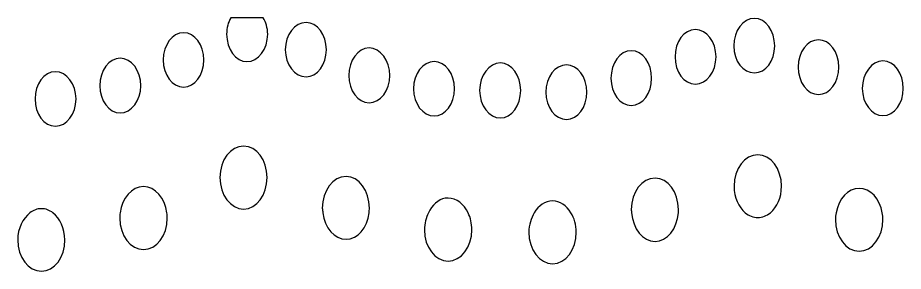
# Model space of a CAD drawing. Header units: centimetres. Extents: x -8.1 to 8.1, y -5.6 to 5.6.
# Drawn here: x -5.657 to -3.499, y -5.497 to -4.88 of the extents above; entities that cross this region are included whole.
import ezdxf

# ---------------------------------------------------------------- set-up
doc = ezdxf.new("R2010")
doc.units = ezdxf.units.CM
doc.header["$MEASUREMENT"] = 0
doc.layers.add('Layer 1', color=7, linetype='Continuous')

msp = doc.modelspace()

# ---------------------------------------------------------------- linework, layer by layer
at = {"layer": 'Layer 1', "color": 41, "lineweight": 25}
for points, knots in [([(-5.13816, -4.88049), (-5.13816, -4.88049), (-5.05878, -4.88049), (-5.05878, -4.88049), (-5.05878, -4.88049), (-5.0526, -4.89154), (-5.04803, -4.90538), (-5.04803, -4.92018), (-5.04803, -4.92018), (-5.04803, -4.95678), (-5.07095, -4.98715), (-5.09847, -4.98715), (-5.09847, -4.98715), (-5.12598, -4.98715), (-5.14808, -4.95677), (-5.14808, -4.92018), (-5.14808, -4.92018), (-5.14808, -4.90534), (-5.14436, -4.89156), (-5.13816, -4.88049)], [0, 0, 0, 0, 0.1666667, 0.1666667, 0.1666667, 0.1666667, 0.3333333, 0.3333333, 0.3333333, 0.3333333, 0.5, 0.5, 0.5, 0.5, 0.6666667, 0.6666667, 0.6666667, 0.6666667, 1, 1, 1, 1]), ([(-4.9546, -4.89206), (-4.92709, -4.89206), (-4.90499, -4.92161), (-4.90499, -4.95821), (-4.90499, -4.95821), (-4.90499, -4.9948), (-4.92709, -5.02436), (-4.9546, -5.02436), (-4.9546, -5.02436), (-4.98211, -5.02436), (-5.00504, -4.99481), (-5.00504, -4.95821), (-5.00504, -4.95821), (-5.00504, -4.92161), (-4.98212, -4.89206), (-4.9546, -4.89206)], [0, 0, 0, 0, 0.2, 0.2, 0.2, 0.2, 0.4, 0.4, 0.4, 0.4, 0.6, 0.6, 0.6, 0.6, 1, 1, 1, 1]), ([(-3.86154, -4.88214), (-3.83403, -4.88214), (-3.81193, -4.91252), (-3.81193, -4.94911), (-3.81193, -4.94911), (-3.81193, -4.98571), (-3.83403, -5.01443), (-3.86154, -5.01443), (-3.86154, -5.01443), (-3.88905, -5.01443), (-3.91198, -4.98571), (-3.91198, -4.94911), (-3.91198, -4.94911), (-3.91198, -4.91251), (-3.88906, -4.88214), (-3.86154, -4.88214)], [0, 0, 0, 0, 0.2, 0.2, 0.2, 0.2, 0.4, 0.4, 0.4, 0.4, 0.6, 0.6, 0.6, 0.6, 1, 1, 1, 1]), ([(-5.25308, -4.91687), (-5.22557, -4.91687), (-5.20347, -4.94642), (-5.20347, -4.98302), (-5.20347, -4.98302), (-5.20347, -5.01961), (-5.22557, -5.04917), (-5.25308, -5.04917), (-5.25308, -5.04917), (-5.28059, -5.04917), (-5.30269, -5.01962), (-5.30269, -4.98302), (-5.30269, -4.98302), (-5.30269, -4.94642), (-5.28059, -4.91687), (-5.25308, -4.91687)], [0, 0, 0, 0, 0.2, 0.2, 0.2, 0.2, 0.4, 0.4, 0.4, 0.4, 0.6, 0.6, 0.6, 0.6, 1, 1, 1, 1]), ([(-4.00541, -4.90943), (-3.9779, -4.90943), (-3.95497, -4.93898), (-3.95497, -4.97558), (-3.95497, -4.97558), (-3.95497, -5.01218), (-3.97789, -5.04173), (-4.00541, -5.04173), (-4.00541, -5.04173), (-4.03292, -5.04173), (-4.05502, -5.01218), (-4.05502, -4.97558), (-4.05502, -4.97558), (-4.05502, -4.93899), (-4.03292, -4.90943), (-4.00541, -4.90943)], [0, 0, 0, 0, 0.2, 0.2, 0.2, 0.2, 0.4, 0.4, 0.4, 0.4, 0.6, 0.6, 0.6, 0.6, 1, 1, 1, 1]), ([(-3.70527, -4.93423), (-3.67776, -4.93423), (-3.65566, -4.96378), (-3.65566, -5.00038), (-3.65566, -5.00038), (-3.65566, -5.03698), (-3.67776, -5.06735), (-3.70527, -5.06735), (-3.70527, -5.06735), (-3.73278, -5.06735), (-3.75488, -5.03697), (-3.75488, -5.00038), (-3.75488, -5.00038), (-3.75488, -4.96378), (-3.73278, -4.93423), (-3.70527, -4.93423)], [0, 0, 0, 0, 0.2, 0.2, 0.2, 0.2, 0.4, 0.4, 0.4, 0.4, 0.6, 0.6, 0.6, 0.6, 1, 1, 1, 1]), ([(-4.80081, -4.95407), (-4.7733, -4.95407), (-4.75037, -4.98445), (-4.75037, -5.02104), (-4.75037, -5.02104), (-4.75037, -5.05763), (-4.77329, -5.08719), (-4.80081, -5.08719), (-4.80081, -5.08719), (-4.82832, -5.08719), (-4.85042, -5.05764), (-4.85042, -5.02104), (-4.85042, -5.02104), (-4.85042, -4.98444), (-4.82832, -4.95407), (-4.80081, -4.95407)], [0, 0, 0, 0, 0.2, 0.2, 0.2, 0.2, 0.4, 0.4, 0.4, 0.4, 0.6, 0.6, 0.6, 0.6, 1, 1, 1, 1]), ([(-4.16168, -4.96069), (-4.13417, -4.96069), (-4.11207, -4.99107), (-4.11207, -5.02766), (-4.11207, -5.02766), (-4.11207, -5.06426), (-4.13417, -5.09381), (-4.16168, -5.09381), (-4.16168, -5.09381), (-4.18919, -5.09381), (-4.21129, -5.06426), (-4.21129, -5.02766), (-4.21129, -5.02766), (-4.21129, -4.99106), (-4.18919, -4.96069), (-4.16168, -4.96069)], [0, 0, 0, 0, 0.2, 0.2, 0.2, 0.2, 0.4, 0.4, 0.4, 0.4, 0.6, 0.6, 0.6, 0.6, 1, 1, 1, 1]), ([(-5.4077, -4.97888), (-5.38019, -4.97888), (-5.35726, -5.00926), (-5.35726, -5.04585), (-5.35726, -5.04585), (-5.35726, -5.08245), (-5.38018, -5.112), (-5.4077, -5.112), (-5.4077, -5.112), (-5.43521, -5.112), (-5.45731, -5.08245), (-5.45731, -5.04585), (-5.45731, -5.04585), (-5.45731, -5.00926), (-5.43521, -4.97888), (-5.4077, -4.97888)], [0, 0, 0, 0, 0.2, 0.2, 0.2, 0.2, 0.4, 0.4, 0.4, 0.4, 0.6, 0.6, 0.6, 0.6, 1, 1, 1, 1]), ([(-3.54818, -4.98549), (-3.52067, -4.98549), (-3.49857, -5.01587), (-3.49857, -5.05246), (-3.49857, -5.05246), (-3.49857, -5.08906), (-3.52067, -5.11861), (-3.54818, -5.11861), (-3.54818, -5.11861), (-3.57569, -5.11861), (-3.59862, -5.08906), (-3.59862, -5.05246), (-3.59862, -5.05246), (-3.59862, -5.01587), (-3.5757, -4.98549), (-3.54818, -4.98549)], [0, 0, 0, 0, 0.2, 0.2, 0.2, 0.2, 0.4, 0.4, 0.4, 0.4, 0.6, 0.6, 0.6, 0.6, 1, 1, 1, 1]), ([(-4.64206, -4.98715), (-4.61455, -4.98715), (-4.59245, -5.0167), (-4.59245, -5.0533), (-4.59245, -5.0533), (-4.59245, -5.0899), (-4.61455, -5.11945), (-4.64206, -5.11945), (-4.64206, -5.11945), (-4.66957, -5.11945), (-4.6925, -5.0899), (-4.6925, -5.0533), (-4.6925, -5.0533), (-4.6925, -5.0167), (-4.66958, -4.98715), (-4.64206, -4.98715)], [0, 0, 0, 0, 0.2, 0.2, 0.2, 0.2, 0.4, 0.4, 0.4, 0.4, 0.6, 0.6, 0.6, 0.6, 1, 1, 1, 1]), ([(-4.48083, -4.99045), (-4.45332, -4.99045), (-4.43122, -5.02083), (-4.43122, -5.05742), (-4.43122, -5.05742), (-4.43122, -5.09401), (-4.45332, -5.12439), (-4.48083, -5.12439), (-4.48083, -5.12439), (-4.50834, -5.12439), (-4.53127, -5.09401), (-4.53127, -5.05742), (-4.53127, -5.05742), (-4.53127, -5.02082), (-4.50835, -4.99045), (-4.48083, -4.99045)], [0, 0, 0, 0, 0.2, 0.2, 0.2, 0.2, 0.4, 0.4, 0.4, 0.4, 0.6, 0.6, 0.6, 0.6, 1, 1, 1, 1]), ([(-4.3196, -4.99541), (-4.29209, -4.99541), (-4.26999, -5.02496), (-4.26999, -5.06156), (-4.26999, -5.06156), (-4.26999, -5.09815), (-4.29211, -5.12768), (-4.3196, -5.12771), (-4.3196, -5.12771), (-4.34711, -5.12771), (-4.37004, -5.09816), (-4.37004, -5.06156), (-4.37004, -5.06156), (-4.37004, -5.02496), (-4.34712, -4.99541), (-4.3196, -4.99541)], [0, 0, 0, 0, 0.2, 0.2, 0.2, 0.2, 0.4, 0.4, 0.4, 0.4, 0.6, 0.6, 0.6, 0.6, 1, 1, 1, 1]), ([(-5.56562, -5.01195), (-5.53811, -5.01195), (-5.51518, -5.0415), (-5.51518, -5.0781), (-5.51518, -5.0781), (-5.51518, -5.11472), (-5.5381, -5.14425), (-5.56562, -5.14425), (-5.56562, -5.14425), (-5.59313, -5.14425), (-5.61523, -5.1147), (-5.61523, -5.0781), (-5.61523, -5.0781), (-5.61523, -5.0415), (-5.59313, -5.01195), (-5.56562, -5.01195)], [0, 0, 0, 0, 0.2, 0.2, 0.2, 0.2, 0.4, 0.4, 0.4, 0.4, 0.6, 0.6, 0.6, 0.6, 1, 1, 1, 1]), ([(-5.10674, -5.19303), (-5.07498, -5.19303), (-5.04969, -5.22683), (-5.04969, -5.2691), (-5.04969, -5.2691), (-5.04969, -5.31134), (-5.07498, -5.34599), (-5.10674, -5.34599), (-5.10674, -5.34599), (-5.1385, -5.34599), (-5.16462, -5.31137), (-5.16462, -5.2691), (-5.16462, -5.2691), (-5.16462, -5.22683), (-5.1385, -5.19303), (-5.10674, -5.19303)], [0, 0, 0, 0, 0.2, 0.2, 0.2, 0.2, 0.4, 0.4, 0.4, 0.4, 0.6, 0.6, 0.6, 0.6, 1, 1, 1, 1]), ([(-3.85327, -5.2137), (-3.82151, -5.2137), (-3.79539, -5.24832), (-3.79539, -5.29059), (-3.79539, -5.29059), (-3.79539, -5.31787), (-3.80653, -5.34153), (-3.82268, -5.35508), (-3.82268, -5.35508), (-3.83155, -5.36251), (-3.842, -5.36665), (-3.85327, -5.36666), (-3.85327, -5.36666), (-3.86454, -5.36666), (-3.875, -5.36252), (-3.88386, -5.35508), (-3.88386, -5.35508), (-3.90001, -5.34153), (-3.91114, -5.31787), (-3.91115, -5.29059), (-3.91115, -5.29059), (-3.91115, -5.24832), (-3.88503, -5.2137), (-3.85327, -5.2137)], [0, 0, 0, 0, 0.1428571, 0.1428571, 0.1428571, 0.1428571, 0.2857143, 0.2857143, 0.2857143, 0.2857143, 0.4285714, 0.4285714, 0.4285714, 0.4285714, 0.5714286, 0.5714286, 0.5714286, 0.5714286, 0.7142857, 0.7142857, 0.7142857, 0.7142857, 1, 1, 1, 1]), ([(-4.85704, -5.26661), (-4.82526, -5.26661), (-4.79999, -5.30123), (-4.79999, -5.3435), (-4.79999, -5.3435), (-4.79999, -5.34758), (-4.80035, -5.35116), (-4.80082, -5.35508), (-4.80082, -5.35508), (-4.80516, -5.39163), (-4.82834, -5.41957), (-4.85704, -5.41957), (-4.85704, -5.41957), (-4.88574, -5.41957), (-4.90892, -5.39162), (-4.91326, -5.35508), (-4.91326, -5.35508), (-4.91373, -5.35116), (-4.91493, -5.34759), (-4.91491, -5.3435), (-4.91491, -5.3435), (-4.91491, -5.30123), (-4.88879, -5.26661), (-4.85703, -5.26661), (-4.85703, -5.26661), (-4.85703, -5.26661), (-4.85704, -5.26661), (-4.85704, -5.26661)], [0, 0, 0, 0, 0.125, 0.125, 0.125, 0.125, 0.25, 0.25, 0.25, 0.25, 0.375, 0.375, 0.375, 0.375, 0.5, 0.5, 0.5, 0.5, 0.625, 0.625, 0.625, 0.625, 0.75, 0.75, 0.75, 0.75, 1, 1, 1, 1]), ([(-4.1038, -5.27075), (-4.07204, -5.27075), (-4.04675, -5.30455), (-4.04675, -5.34682), (-4.04675, -5.34682), (-4.04675, -5.34942), (-4.04656, -5.35254), (-4.04675, -5.35509), (-4.04675, -5.35509), (-4.04967, -5.39372), (-4.07402, -5.42454), (-4.1038, -5.42454), (-4.1038, -5.42454), (-4.13358, -5.42454), (-4.15793, -5.39371), (-4.16085, -5.35509), (-4.16085, -5.35509), (-4.16104, -5.35254), (-4.16168, -5.34943), (-4.16168, -5.34682), (-4.16168, -5.34682), (-4.16168, -5.30455), (-4.13556, -5.27075), (-4.1038, -5.27075)], [0, 0, 0, 0, 0.1428571, 0.1428571, 0.1428571, 0.1428571, 0.2857143, 0.2857143, 0.2857143, 0.2857143, 0.4285714, 0.4285714, 0.4285714, 0.4285714, 0.5714286, 0.5714286, 0.5714286, 0.5714286, 0.7142857, 0.7142857, 0.7142857, 0.7142857, 1, 1, 1, 1]), ([(-5.35065, -5.29142), (-5.32219, -5.29142), (-5.29822, -5.31896), (-5.2936, -5.35509), (-5.2936, -5.35509), (-5.29306, -5.35928), (-5.29277, -5.36391), (-5.29277, -5.36832), (-5.29277, -5.36832), (-5.29277, -5.41056), (-5.31889, -5.44439), (-5.35065, -5.44439), (-5.35065, -5.44439), (-5.38241, -5.44439), (-5.40853, -5.41057), (-5.40853, -5.36832), (-5.40853, -5.36832), (-5.40853, -5.36391), (-5.40824, -5.35928), (-5.4077, -5.35509), (-5.4077, -5.35509), (-5.40308, -5.31896), (-5.37911, -5.29143), (-5.35065, -5.29142)], [0, 0, 0, 0, 0.1428571, 0.1428571, 0.1428571, 0.1428571, 0.2857143, 0.2857143, 0.2857143, 0.2857143, 0.4285714, 0.4285714, 0.4285714, 0.4285714, 0.5714286, 0.5714286, 0.5714286, 0.5714286, 0.7142857, 0.7142857, 0.7142857, 0.7142857, 1, 1, 1, 1]), ([(-3.60605, -5.29555), (-3.57876, -5.29555), (-3.55569, -5.32111), (-3.54983, -5.35508), (-3.54983, -5.35508), (-3.54888, -5.36063), (-3.54818, -5.3657), (-3.54818, -5.37162), (-3.54818, -5.37162), (-3.54818, -5.41387), (-3.5743, -5.44851), (-3.60606, -5.44851), (-3.60606, -5.44851), (-3.63784, -5.44851), (-3.66397, -5.41386), (-3.66394, -5.37162), (-3.66394, -5.37162), (-3.66394, -5.3657), (-3.66324, -5.36063), (-3.66229, -5.35508), (-3.66229, -5.35508), (-3.65642, -5.32111), (-3.63339, -5.29555), (-3.60607, -5.29555), (-3.60607, -5.29555), (-3.60607, -5.29555), (-3.60605, -5.29555), (-3.60605, -5.29555)], [0, 0, 0, 0, 0.125, 0.125, 0.125, 0.125, 0.25, 0.25, 0.25, 0.25, 0.375, 0.375, 0.375, 0.375, 0.5, 0.5, 0.5, 0.5, 0.625, 0.625, 0.625, 0.625, 0.75, 0.75, 0.75, 0.75, 1, 1, 1, 1]), ([(-4.6156, -5.31953), (-4.61315, -5.31909), (-4.6107, -5.31953), (-4.60816, -5.31953), (-4.60816, -5.31953), (-4.58786, -5.31953), (-4.56962, -5.33392), (-4.55938, -5.35508), (-4.55938, -5.35508), (-4.55361, -5.36702), (-4.55028, -5.38118), (-4.55028, -5.39642), (-4.55028, -5.39642), (-4.55028, -5.43867), (-4.5764, -5.47249), (-4.60816, -5.47249), (-4.60816, -5.47249), (-4.63992, -5.47249), (-4.66604, -5.43867), (-4.66604, -5.39642), (-4.66604, -5.39642), (-4.66604, -5.38116), (-4.66189, -5.367), (-4.65612, -5.35508), (-4.65612, -5.35508), (-4.64716, -5.33659), (-4.63275, -5.32265), (-4.61561, -5.31953), (-4.61561, -5.31953), (-4.61561, -5.31953), (-4.6156, -5.31953), (-4.6156, -5.31953)], [0, 0, 0, 0, 0.1111111, 0.1111111, 0.1111111, 0.1111111, 0.2222222, 0.2222222, 0.2222222, 0.2222222, 0.3333333, 0.3333333, 0.3333333, 0.3333333, 0.4444444, 0.4444444, 0.4444444, 0.4444444, 0.5555556, 0.5555556, 0.5555556, 0.5555556, 0.6666667, 0.6666667, 0.6666667, 0.6666667, 0.7777778, 0.7777778, 0.7777778, 0.7777778, 1, 1, 1, 1]), ([(-4.3535, -5.32614), (-4.33534, -5.32614), (-4.31939, -5.33761), (-4.30885, -5.35508), (-4.30885, -5.35508), (-4.30095, -5.36816), (-4.29562, -5.38409), (-4.29562, -5.40221), (-4.29562, -5.40221), (-4.29562, -5.44445), (-4.32174, -5.4791), (-4.3535, -5.4791), (-4.3535, -5.4791), (-4.38526, -5.4791), (-4.41138, -5.44445), (-4.41138, -5.40221), (-4.41138, -5.40221), (-4.41138, -5.38409), (-4.40605, -5.36819), (-4.39815, -5.35508), (-4.39815, -5.35508), (-4.38761, -5.33759), (-4.37166, -5.32614), (-4.3535, -5.32614)], [0, 0, 0, 0, 0.1428571, 0.1428571, 0.1428571, 0.1428571, 0.2857143, 0.2857143, 0.2857143, 0.2857143, 0.4285714, 0.4285714, 0.4285714, 0.4285714, 0.5714286, 0.5714286, 0.5714286, 0.5714286, 0.7142857, 0.7142857, 0.7142857, 0.7142857, 1, 1, 1, 1]), ([(-5.59952, -5.34516), (-5.58909, -5.34516), (-5.57985, -5.34862), (-5.57141, -5.35508), (-5.57141, -5.35508), (-5.55416, -5.36831), (-5.54247, -5.39283), (-5.54247, -5.42123), (-5.54247, -5.42123), (-5.54247, -5.46348), (-5.56776, -5.4973), (-5.59952, -5.4973), (-5.59952, -5.4973), (-5.6313, -5.4973), (-5.6574, -5.46348), (-5.6574, -5.42123), (-5.6574, -5.42123), (-5.6574, -5.39284), (-5.64488, -5.36829), (-5.62763, -5.35508), (-5.62763, -5.35508), (-5.61919, -5.34864), (-5.60997, -5.34516), (-5.59952, -5.34516)], [0, 0, 0, 0, 0.1428571, 0.1428571, 0.1428571, 0.1428571, 0.2857143, 0.2857143, 0.2857143, 0.2857143, 0.4285714, 0.4285714, 0.4285714, 0.4285714, 0.5714286, 0.5714286, 0.5714286, 0.5714286, 0.7142857, 0.7142857, 0.7142857, 0.7142857, 1, 1, 1, 1])]:
    msp.add_open_spline(points, degree=3, knots=knots, dxfattribs=at)

doc.saveas('drawing.dxf')
